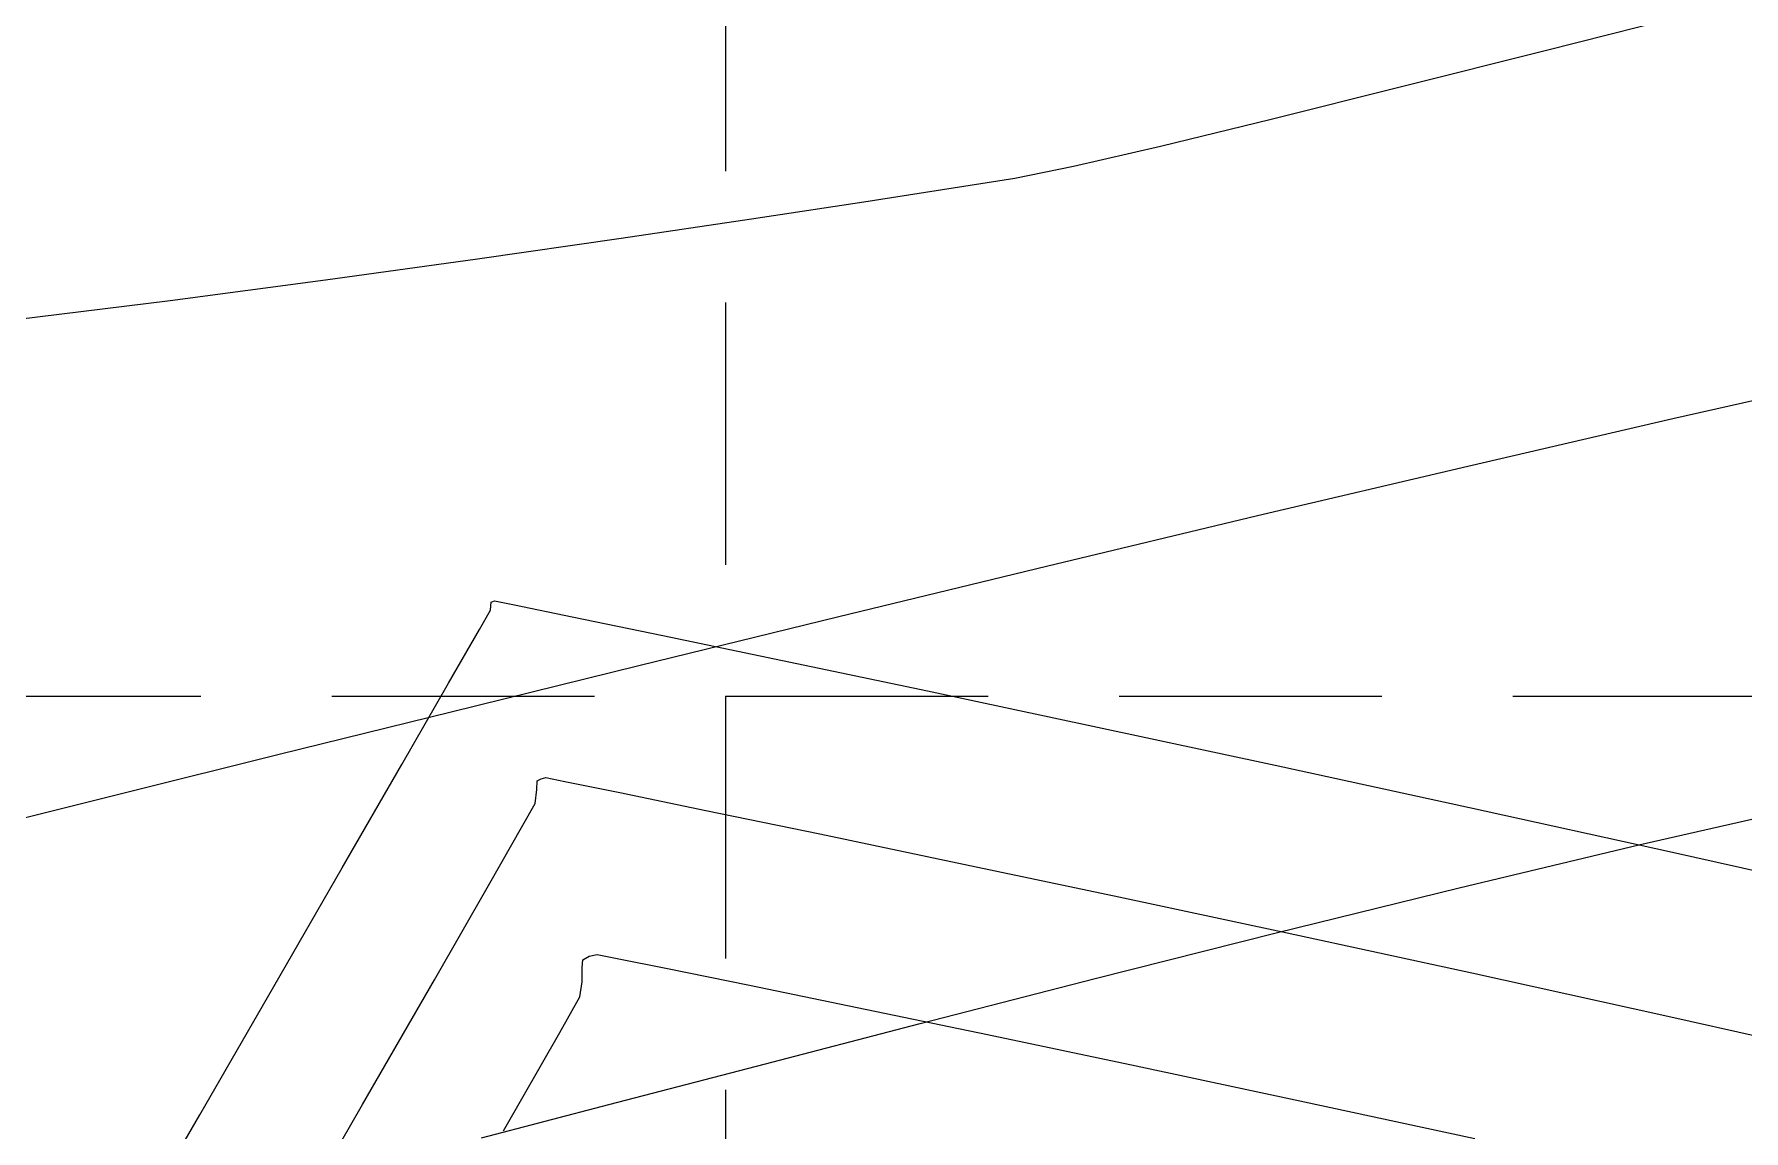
# Model space of a CAD drawing. Header units: inches. Extents: x 2547543 to 2548696, y 7125653 to 7126375.
# Drawn here: x 2547839.05 to 2547865.1, y 7125917.75 to 7125934.46 of the extents above; entities that cross this region are included whole.
import ezdxf

# ---------------------------------------------------------------- set-up
doc = ezdxf.new("R2010")
doc.units = ezdxf.units.IN
doc.header["$MEASUREMENT"] = 0
doc.linetypes.add('HIDDEN', pattern=[0.375, 0.25, -0.125])
for name, color, linetype in [('CONT-MNR', 14, 'Continuous'), ('GRID', 254, 'HIDDEN'), ('V-TOPO-MINR-E', 14, 'Continuous')]:
    doc.layers.add(name, color=color, linetype=linetype)

msp = doc.modelspace()

# ---------------------------------------------------------------- linework, layer by layer
at = {"layer": 'CONT-MNR', "color": 35}
for points, elevation in [([(2547846.000579799, 7125925.684317683), (2547846.007119029, 7125925.752980219)], 583), ([(2547846.007119029, 7125925.752980219), (2547846.010698874, 7125925.809916574)], 583), ([(2547846.010698874, 7125925.809916574), (2547846.058433697, 7125925.82793436)], 583), ([(2547847.24203472, 7125925.585457524), (2547848.625609605, 7125925.299488061)], 583), ([(2547848.625609605, 7125925.299488061), (2547850.45242857, 7125924.918963734)], 583), ([(2547843.740083681, 7125921.760132535), (2547844.646743745, 7125923.332636534)], 583), ([(2547846.771206534, 7125923.114096847), (2547846.840888028, 7125923.133447831)], 582), ([(2547846.681589453, 7125922.738004608), (2547846.706106522, 7125922.953343283)], 582), ([(2547846.709451954, 7125923.083836521), (2547846.771206534, 7125923.114096847)], 582), ([(2547845.144578143, 7125920.052962254), (2547845.971054632, 7125921.491451286)], 582), ([(2547847.396700199, 7125920.238927283), (2547847.408205034, 7125920.357756468)], 581), ([(2547847.408205034, 7125920.357756468), (2547847.505154871, 7125920.412972948)], 581), ([(2547847.505154871, 7125920.412972948), (2547847.623342359, 7125920.438961303)], 581), ([(2547847.90693173, 7125920.384036295), (2547848.699975671, 7125920.224628967)], 581), ([(2547844.051131268, 7125918.152807701), (2547845.144578143, 7125920.052962254)], 582), ([(2547847.396547871, 7125920.022858205), (2547847.396700199, 7125920.238927283)], 581), ([(2547848.699975671, 7125920.224628967), (2547849.946161726, 7125919.970719684)], 581), ([(2547847.057486725, 7125919.249761619), (2547847.362599106, 7125919.791691533)], 581), ([(2547849.946161726, 7125919.970719684), (2547851.58917744, 7125919.632288808)], 581), ([(2547855.840448019, 7125918.741783736), (2547858.336077972, 7125918.209670268)], 581), ([(2547840.413220626, 7125915.995179296), (2547841.569089173, 7125917.99723323)], 583), ([(2547842.726090761, 7125915.852344679), (2547844.051131268, 7125918.152807701)], 582)]:
    msp.add_lwpolyline(points, dxfattribs=dict(at, elevation=elevation))
at = {"layer": 'CONT-MNR', "color": 35, "extrusion": (-0.1996987319311783, -0.9798573449564377, 0), "elevation": -7491192.389141328}
msp.add_lwpolyline([(1073487.322500444, 583), (1073487.635530036, 583)], dxfattribs=at)
at = {"layer": 'CONT-MNR', "color": 35, "extrusion": (-0.2010439306082213, -0.979582226240144, 0), "elevation": -7492659.27315206}
msp.add_lwpolyline([(1063200.889396387, 583), (1063201.784550111, 583)], dxfattribs=at)
at = {"layer": 'CONT-MNR', "color": 35, "extrusion": (0.8675530792199712, -0.497344603605937, 0), "elevation": -1333649.041611051}
msp.add_lwpolyline([(7449275.888411302, 583), (7449276.22892982, 583)], dxfattribs=at)
at = {"layer": 'CONT-MNR', "color": 35, "extrusion": (0.8666452428130363, -0.4989248671989934, 0), "elevation": -1347222.909274808}
msp.add_lwpolyline([(7446832.041182462, 583), (7446832.981917961, 583)], dxfattribs=at)
at = {"layer": 'CONT-MNR', "color": 35, "extrusion": (-0.2056200027168341, -0.9786319095976429, 0), "elevation": -7497546.528045355}
msp.add_lwpolyline([(1028175.052432111, 583), (1028177.307221575, 583)], dxfattribs=at)
at = {"layer": 'CONT-MNR', "color": 35, "extrusion": (0.8664347822923576, -0.4992902643092444, 0), "elevation": -1350362.922383342}
msp.add_lwpolyline([(7446261.858436545, 583.0000000000009), (7446263.290718976, 583.0000000000009)], dxfattribs=at)
at = {"layer": 'CONT-MNR', "color": 35, "extrusion": (-0.2075471864752503, -0.9782250075448939, 0), "elevation": -7499557.155020086}
msp.add_lwpolyline([(1013407.61487049, 583.0000000000009), (1013410.193975225, 583.0000000000009)], dxfattribs=at)
at = {"layer": 'CONT-MNR', "color": 35, "extrusion": (-0.2097556371070985, -0.9777538405456638, 0), "elevation": -7501826.46721644}
msp.add_lwpolyline([(996472.4775109251, 583.0000000000009), (996475.3164938411, 583.0000000000009)], dxfattribs=at)
at = {"layer": 'CONT-MNR', "color": 35, "extrusion": (-0.196252366687949, -0.9805534195388739, 0), "elevation": -7487369.268356127}
msp.add_lwpolyline([(1099820.65251853, 582), (1099820.952121384, 582)], dxfattribs=at)
at = {"layer": 'CONT-MNR', "color": 35, "extrusion": (-0.2123130843011849, -0.9772016957795959, 0), "elevation": -7504407.938134518}
msp.add_lwpolyline([(976844.3574460943, 583.0000000000005), (976847.3918800687, 583.0000000000005)], dxfattribs=at)
at = {"layer": 'CONT-MNR', "color": 35, "extrusion": (0.9996715386086958, -0.02562840017876364, 0), "elevation": 2364383.831741286}
msp.add_lwpolyline([(7188879.597753947, 582), (7188879.72829006, 582)], dxfattribs=at)
at = {"layer": 'CONT-MNR', "color": 35, "extrusion": (-0.1994607401640537, -0.9799058185015578, 0), "elevation": -7490928.958349179}
msp.add_lwpolyline([(1075308.341088583, 582), (1075309.192047758, 582)], dxfattribs=at)
at = {"layer": 'CONT-MNR', "color": 35, "extrusion": (-0.2012384533015807, -0.9795422833715692, 0), "elevation": -7492867.777845721}
msp.add_lwpolyline([(1061715.113040254, 582.0000000000009), (1061716.454521686, 582.0000000000009)], dxfattribs=at)
at = {"layer": 'CONT-MNR', "color": 35, "extrusion": (0.8713852872945277, -0.4905993080780214, 0), "elevation": -1275816.652063266}
msp.add_lwpolyline([(7459395.671416815, 582.0000000000005), (7459396.051371422, 582.0000000000005)], dxfattribs=at)
at = {"layer": 'CONT-MNR', "color": 35, "extrusion": (-0.2029569904310089, -0.9791876531264002, 0), "elevation": -7494719.283746898}
msp.add_lwpolyline([(1048566.747476347, 582.0000000000009), (1048568.518649024, 582.0000000000009)], dxfattribs=at)
at = {"layer": 'CONT-MNR', "color": 35, "extrusion": (-0.2153101262855163, -0.9765457232095767, 0), "elevation": -7507369.574476812}
msp.add_lwpolyline([(953819.3755523406, 583), (953822.5410236565, 583)], dxfattribs=at)
at = {"layer": 'CONT-MNR', "color": 35, "extrusion": (0.8678321793086508, -0.4968574328279673, 0), "elevation": -1329464.33717302}
msp.add_lwpolyline([(7450020.185927805, 582.0000000000009), (7450021.240816629, 582.0000000000009)], dxfattribs=at)
at = {"layer": 'CONT-MNR', "color": 35, "extrusion": (-0.2047981111700322, -0.9788042366383521, 0), "elevation": -7496677.989001034}
msp.add_lwpolyline([(1034471.947273997, 582.0000000000009), (1034474.087311471, 582.0000000000009)], dxfattribs=at)
at = {"layer": 'CONT-MNR', "color": 35, "extrusion": (-0.2068431432257042, -0.9783741176566921, 0), "elevation": -7498823.436043287}
msp.add_lwpolyline([(1018805.4687424, 582), (1018807.916824096, 582)], dxfattribs=at)
at = {"layer": 'CONT-MNR', "color": 35, "extrusion": (-0.2188712314958213, -0.9757537517342697, 0), "elevation": -7510799.259334981}
msp.add_lwpolyline([(926428.5474434122, 583.0000000000009), (926431.7795568355, 583.0000000000009)], dxfattribs=at)
at = {"layer": 'CONT-MNR', "color": 35, "extrusion": (0.8662241869783064, -0.4996555392405572, 0), "elevation": -1353502.407343287}
msp.add_lwpolyline([(7445687.931629596, 583), (7445690.020994016, 583)], dxfattribs=at)
at = {"layer": 'CONT-MNR', "color": 35, "extrusion": (-0.2091600221697927, -0.9778814269255408, 0), "elevation": -7501215.633428696}
msp.add_lwpolyline([(1001042.714942975, 582), (1001045.410255937, 582)], dxfattribs=at)
at = {"layer": 'CONT-MNR', "color": 35, "extrusion": (-0.2118247226464691, -0.9773076725759122, 0), "elevation": -7503916.38419999}
msp.add_lwpolyline([(980595.121099679, 582), (980598.0028409949, 582)], dxfattribs=at)
at = {"layer": 'CONT-MNR', "color": 35, "extrusion": (-0.1901445103922615, -0.9817561128751311, 0), "elevation": -7480375.189706616}
msp.add_lwpolyline([(1146410.325930229, 581), (1146410.614789516, 581)], dxfattribs=at)
at = {"layer": 'CONT-MNR', "color": 35, "extrusion": (0.9893876617868005, -0.145299878541064, 0), "elevation": 1485413.464445453}
msp.add_lwpolyline([(7420499.03310879, 581.0000000000009), (7420499.266754998, 581.0000000000009)], dxfattribs=at)
at = {"layer": 'CONT-MNR', "color": 35, "extrusion": (-0.2149332173886519, -0.9766287483291503, 0), "elevation": -7506998.436619182}
msp.add_lwpolyline([(956717.312918517, 582.0000000000009), (956720.3202987618, 582.0000000000009)], dxfattribs=at)
at = {"layer": 'CONT-MNR', "color": 35, "extrusion": (0.8661323312049612, -0.4998147505240911, 0), "elevation": -1354870.968266147}
msp.add_lwpolyline([(7445436.765148222, 583), (7445439.02004766, 583)], dxfattribs=at)
at = {"layer": 'CONT-MNR', "color": 35, "extrusion": (-0.2038294086081239, -0.9790064209117643, 0), "elevation": -7495648.157555248}
msp.add_lwpolyline([(1041891.080896509, 581), (1041893.10696383, 581)], dxfattribs=at)
at = {"layer": 'CONT-MNR', "color": 35, "extrusion": (-0.2186142609546848, -0.9758113572341927, 0), "elevation": -7510552.571468957}
msp.add_lwpolyline([(928406.8988737583, 582), (928409.9711220809, 582)], dxfattribs=at)
at = {"layer": 'CONT-MNR', "color": 35, "extrusion": (0.8678321790105495, -0.4968574333486436, 0), "elevation": -1329462.285001929}
msp.add_lwpolyline([(7450017.052857422, 581.0000000000009), (7450018.779521597, 581.0000000000009)], dxfattribs=at)
at = {"layer": 'CONT-MNR', "color": 35, "extrusion": (-0.2060577964924621, -0.9785398226463096, 0), "elevation": -7498000.822040243}
msp.add_lwpolyline([(1024824.970853072, 581.0000000000005), (1024827.288324073, 581.0000000000005)], dxfattribs=at)
at = {"layer": 'CONT-MNR', "color": 35, "extrusion": (-0.2113396531360357, -0.9774126820398538, 0), "elevation": -7503426.326296926}
msp.add_lwpolyline([(984319.9670160955, 581.0000000000009), (984322.6958632199, 581.0000000000009)], dxfattribs=at)
at = {"layer": 'GRID', "color": 252, "linetype": 'HIDDEN', "lineweight": 0, "ltscale": 16}
for p, q in [((2547849.583313598, 7126356.376313465), (2547849.583313598, 7125726.296813901)), ((2547561.583313602, 7125924.376313471), (2548677.583313586, 7125924.376313471))]:
    msp.add_line(p, q, dxfattribs=at)
at = {"layer": 'V-TOPO-MINR-E', "color": 35}
for points, elevation in [([(2547862.095250754, 7125934.223068597), (2547864.465183799, 7125934.8215721)], 583), ([(2547859.88423143, 7125933.665218194), (2547862.095250754, 7125934.223068597)], 583), ([(2547847.992529382, 7125931.354047142), (2547849.979919568, 7125931.647678739)], 583), ([(2547843.486986175, 7125930.720369808), (2547845.803548773, 7125931.040392124)], 583), ([(2547864.019991846, 7125928.606636509), (2547867.003149337, 7125929.279879562)], 582), ([(2547857.690310276, 7125927.127335134), (2547860.894037887, 7125927.88315873)], 582), ([(2547854.473831831, 7125926.357054631), (2547857.690310276, 7125927.127335134)], 582), ([(2547842.780866039, 7125923.489141714), (2547845.398119655, 7125924.13836076)], 582), ([(2547863.500807329, 7125922.107914044), (2547866.117184603, 7125922.705819078)], 581), ([(2547857.9762926, 7125920.766969671), (2547860.762879837, 7125921.453948976)], 581), ([(2547855.213936091, 7125920.070021922), (2547857.9762926, 7125920.766969671)], 581)]:
    msp.add_lwpolyline(points, dxfattribs=dict(at, elevation=elevation))
at = {"layer": 'V-TOPO-MINR-E', "color": 35, "extrusion": (0.2423673263312657, -0.9701845593118011, 0), "elevation": -6295952.824666983}
msp.add_lwpolyline([(4198985.764107062, 583), (4198987.809024177, 583)], dxfattribs=at)
at = {"layer": 'V-TOPO-MINR-E', "color": 35, "extrusion": (0.2369201252169521, -0.9715291319704127, 0), "elevation": -6319412.85396746}
msp.add_lwpolyline([(4163593.414871575, 583.0000000000005), (4163595.153075858, 583.0000000000005)], dxfattribs=at)
at = {"layer": 'V-TOPO-MINR-E', "color": 35, "extrusion": (0.2252707638722766, -0.9742961987734536, 0), "elevation": -6368811.683605052}
msp.add_lwpolyline([(4087629.577309025, 583), (4087630.937600272, 583)], dxfattribs=at)
at = {"layer": 'V-TOPO-MINR-E', "color": 35, "extrusion": (0.1594811373463702, -0.9872009759064808, 0), "elevation": -6628392.640524762}
msp.add_lwpolyline([(3651694.780461437, 583), (3651695.731198251, 583)], dxfattribs=at)
at = {"layer": 'V-TOPO-MINR-E', "color": 35, "extrusion": (-0.1968757278869273, 0.9804284511217495, 0), "elevation": 6484856.13079391}
msp.add_lwpolyline([(-3900911.646412804, 583), (-3900912.558033114, 583)], dxfattribs=at)
at = {"layer": 'V-TOPO-MINR-E', "color": 35, "extrusion": (0.154217658589432, -0.9880368989967901, 0), "elevation": -6647759.942149034}
msp.add_lwpolyline([(3616316.018644306, 583.0000000000005), (3616317.3973216, 583.0000000000005)], dxfattribs=at)
at = {"layer": 'V-TOPO-MINR-E', "color": 35, "extrusion": (0.1501383325162543, -0.9886649994357234, 0), "elevation": -6662629.260944612}
msp.add_lwpolyline([(3588845.59416678, 583.0000000000009), (3588847.325583721, 583.0000000000009)], dxfattribs=at)
at = {"layer": 'V-TOPO-MINR-E', "color": 35, "extrusion": (0.1418394761350108, -0.9898896721401562, 0), "elevation": -6692500.42721898}
msp.add_lwpolyline([(3532824.572882, 583.0000000000009), (3532826.78421996, 583.0000000000009)], dxfattribs=at)
at = {"layer": 'V-TOPO-MINR-E', "color": 35, "extrusion": (0.1308136494422995, -0.991406974516312, 0), "elevation": -6731404.711354222}
msp.add_lwpolyline([(3458116.415499304, 583.0000000000009), (3458118.806178623, 583.0000000000009)], dxfattribs=at)
at = {"layer": 'V-TOPO-MINR-E', "color": 35, "extrusion": (0.1232345578536561, -0.9923775711646319, 0), "elevation": -6757631.436701952}
msp.add_lwpolyline([(3406578.894584728, 583), (3406581.262333997, 583)], dxfattribs=at)
at = {"layer": 'V-TOPO-MINR-E', "color": 35, "extrusion": (0.2254819838030376, -0.974247337681888, 0), "elevation": -6367919.539838684}
msp.add_lwpolyline([(4089015.048332218, 582.0000000000005), (4089018.256915746, 582.0000000000005)], dxfattribs=at)
at = {"layer": 'V-TOPO-MINR-E', "color": 35, "extrusion": (-0.2355327662182431, 0.9718664085344151, 0), "elevation": 6325345.243968278}
msp.add_lwpolyline([(-4154560.067891928, 582.0000000000009), (-4154563.32369585, 582.0000000000009)], dxfattribs=at)
at = {"layer": 'V-TOPO-MINR-E', "color": 35, "extrusion": (0.2376717708507246, -0.971345525207524, 0), "elevation": -6316183.602385508}
msp.add_lwpolyline([(4168472.185678642, 582), (4168475.322473517, 582)], dxfattribs=at)
at = {"layer": 'V-TOPO-MINR-E', "color": 35, "extrusion": (-0.2393983427109662, 0.9709214352908494, 0), "elevation": 6308762.526397333}
msp.add_lwpolyline([(-4179692.139849158, 582.0000000000009), (-4179695.090236228, 582.0000000000009)], dxfattribs=at)
at = {"layer": 'V-TOPO-MINR-E', "color": 35, "extrusion": (0.2417465842801787, -0.9703394194759205, 0), "elevation": -6298632.172126319}
msp.add_lwpolyline([(4194937.572898906, 582), (4194939.948243368, 582)], dxfattribs=at)
at = {"layer": 'V-TOPO-MINR-E', "color": 35, "extrusion": (0.2422886998275102, -0.9702041980613642, 0), "elevation": -6296287.370815599}
msp.add_lwpolyline([(4198454.137207332, 582), (4198456.123906941, 582)], dxfattribs=at)
at = {"layer": 'V-TOPO-MINR-E', "color": 35, "extrusion": (0.2323189222020463, -0.9726396652341912, 0), "elevation": -6339037.59110095}
msp.add_lwpolyline([(4133636.831348642, 581.0000000000005), (4133639.64629398, 581.0000000000005)], dxfattribs=at)
at = {"layer": 'V-TOPO-MINR-E', "color": 35, "extrusion": (-0.2485379145227146, 0.9686221683632374, 0), "elevation": 6269085.528430247}
msp.add_lwpolyline([(-4238967.603683436, 581), (-4238970.355257164, 581)], dxfattribs=at)
at = {"layer": 'V-TOPO-MINR-E', "color": 35, "extrusion": (0.2512665277321426, -0.9679179366255346, 0), "elevation": -6257115.125718146}
msp.add_lwpolyline([(4256614.624893109, 581), (4256617.202822026, 581)], dxfattribs=at)
at = {"layer": 'V-TOPO-MINR-E', "color": 35, "extrusion": (0.2528305708029257, -0.9675105696928932, 0), "elevation": -6250227.314837898}
msp.add_lwpolyline([(4266719.63090232, 581.0000000000005), (4266721.95885776, 581.0000000000005)], dxfattribs=at)
at = {"layer": 'V-TOPO-MINR-E', "color": 35, "extrusion": (0.2529748019280766, -0.9674728676244366, 0), "elevation": -6249591.174028922}
msp.add_lwpolyline([(4267649.349326222, 581.0000000000009), (4267651.350962588, 581.0000000000009)], dxfattribs=at)

doc.saveas('drawing.dxf')
